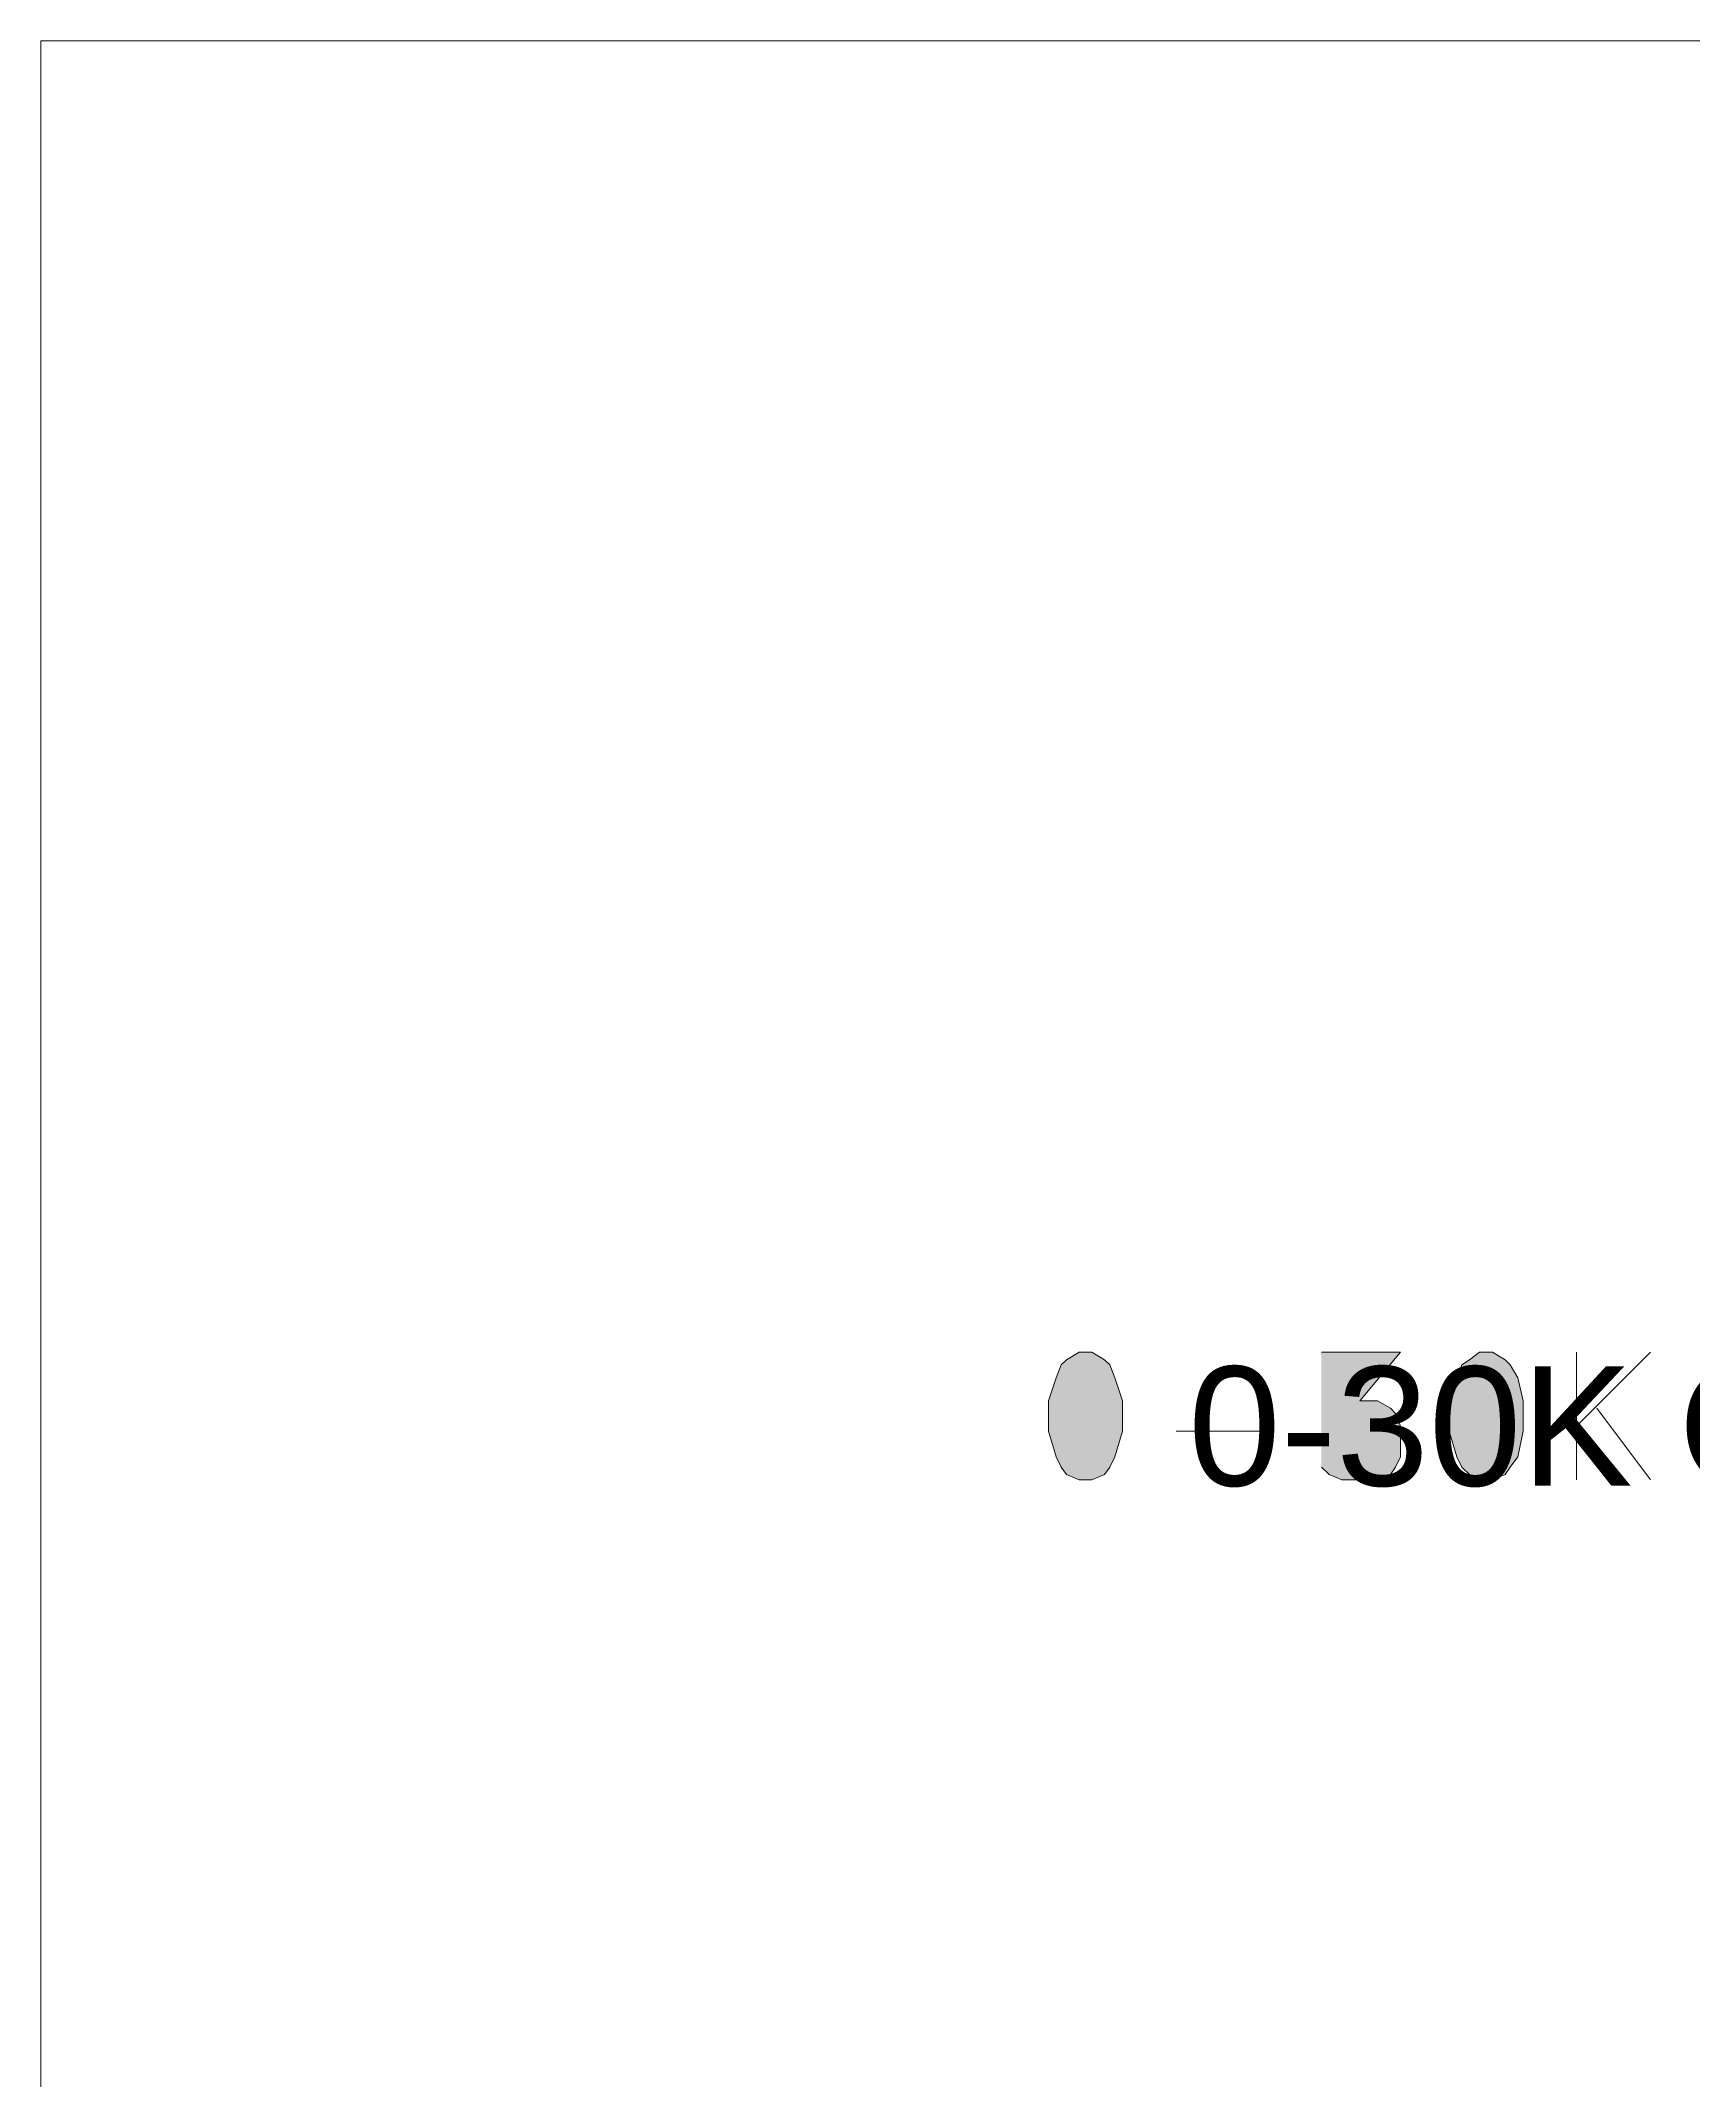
# Model space of a CAD drawing. Extents: x 283 to 656, y 89 to 372.
# Drawn here: x 361.3 to 407.9, y 279 to 336.6 of the extents above; entities that cross this region are included whole.
import ezdxf

# ---------------------------------------------------------------- set-up
doc = ezdxf.new("R2010")
doc.units = 0
doc.header["$MEASUREMENT"] = 0
doc.layers.add('Layer 1', color=7, linetype='Continuous', lineweight=0)

# ---------------------------------------------------------------- blocks, each defined once
blk = doc.blocks.new('Block_22')
at = {"layer": 'Layer 1', "true_color": 0x000000, "transparency": 33554687}
h = blk.add_hatch(color=18, dxfattribs=at)
h.dxf.hatch_style = 2
edge = h.paths.add_edge_path()
edge.add_spline(control_points=[(390.593, 299.548), (390.593, 299.548), (390.953, 299.548), (390.953, 299.548), (390.953, 299.548), (391.313, 299.332), (391.313, 299.332), (391.313, 299.332), (391.457, 299.188), (391.457, 299.188), (391.457, 299.188), (391.601, 298.828), (391.601, 298.828), (391.601, 298.828), (391.817, 298.18), (391.817, 298.18), (391.817, 298.18), (391.817, 297.316), (391.817, 297.316), (391.817, 297.316), (391.601, 296.596), (391.601, 296.596), (391.601, 296.596), (391.457, 296.308), (391.457, 296.308), (391.457, 296.308), (391.313, 296.092), (391.313, 296.092), (391.313, 296.092), (390.953, 295.948), (390.953, 295.948), (390.953, 295.948), (390.593, 295.948), (390.593, 295.948), (390.593, 295.948), (390.233, 296.092), (390.233, 296.092), (390.233, 296.092), (390.089, 296.308), (390.089, 296.308), (390.089, 296.308), (389.945, 296.596), (389.945, 296.596), (389.945, 296.596), (389.729, 297.316), (389.729, 297.316), (389.729, 297.316), (389.729, 298.18), (389.729, 298.18), (389.729, 298.18), (389.945, 298.828), (389.945, 298.828), (389.945, 298.828), (390.089, 299.188), (390.089, 299.188), (390.089, 299.188), (390.233, 299.332), (390.233, 299.332), (390.233, 299.332), (390.593, 299.548), (390.593, 299.548)], knot_values=[0, 0, 0, 0, 1, 1, 1, 2, 2, 2, 3, 3, 3, 4, 4, 4, 5, 5, 5, 6, 6, 6, 7, 7, 7, 8, 8, 8, 9, 9, 9, 10, 10, 10, 11, 11, 11, 12, 12, 12, 13, 13, 13, 14, 14, 14, 15, 15, 15, 16, 16, 16, 17, 17, 17, 18, 18, 18, 19, 19, 19, 20, 20, 20, 20], degree=3, periodic=0)
edge.add_line((390.593, 299.548), (390.593, 299.548))
h = blk.add_hatch(color=18, dxfattribs=at)
h.dxf.hatch_style = 2
edge = h.paths.add_edge_path()
edge.add_spline(control_points=[(397.433, 299.548), (397.433, 299.548), (399.665, 299.548), (399.665, 299.548), (399.665, 299.548), (398.513, 298.18), (398.513, 298.18), (398.513, 298.18), (399.017, 298.18), (399.017, 298.18), (399.017, 298.18), (399.377, 297.964), (399.377, 297.964), (399.377, 297.964), (399.521, 297.82), (399.521, 297.82), (399.521, 297.82), (399.665, 297.46), (399.665, 297.46), (399.665, 297.46), (399.665, 296.596), (399.665, 296.596), (399.665, 296.596), (399.521, 296.308), (399.521, 296.308), (399.521, 296.308), (399.377, 296.092), (399.377, 296.092), (399.377, 296.092), (399.017, 295.948), (399.017, 295.948), (399.017, 295.948), (398.009, 295.948), (398.009, 295.948), (398.009, 295.948), (397.649, 296.092), (397.649, 296.092), (397.649, 296.092), (397.433, 296.308), (397.433, 296.308)], knot_values=[0, 0, 0, 0, 1, 1, 1, 2, 2, 2, 3, 3, 3, 4, 4, 4, 5, 5, 5, 6, 6, 6, 7, 7, 7, 8, 8, 8, 9, 9, 9, 10, 10, 10, 11, 11, 11, 12, 12, 12, 13, 13, 13, 13], degree=3, periodic=0)
edge.add_line((397.433, 296.308), (397.433, 299.548))
h = blk.add_hatch(color=18, dxfattribs=at)
h.dxf.hatch_style = 2
edge = h.paths.add_edge_path()
edge.add_spline(control_points=[(401.897, 299.548), (401.897, 299.548), (402.257, 299.548), (402.257, 299.548), (402.257, 299.548), (402.617, 299.332), (402.617, 299.332), (402.617, 299.332), (402.761, 299.188), (402.761, 299.188), (402.761, 299.188), (402.977, 298.828), (402.977, 298.828), (402.977, 298.828), (403.121, 298.18), (403.121, 298.18), (403.121, 298.18), (403.121, 297.316), (403.121, 297.316), (403.121, 297.316), (402.977, 296.596), (402.977, 296.596), (402.977, 296.596), (402.761, 296.308), (402.761, 296.308), (402.761, 296.308), (402.617, 296.092), (402.617, 296.092), (402.617, 296.092), (402.257, 295.948), (402.257, 295.948), (402.257, 295.948), (401.897, 295.948), (401.897, 295.948), (401.897, 295.948), (401.609, 296.092), (401.609, 296.092), (401.609, 296.092), (401.393, 296.308), (401.393, 296.308), (401.393, 296.308), (401.249, 296.596), (401.249, 296.596), (401.249, 296.596), (401.033, 297.316), (401.033, 297.316), (401.033, 297.316), (401.033, 298.18), (401.033, 298.18), (401.033, 298.18), (401.249, 298.828), (401.249, 298.828), (401.249, 298.828), (401.393, 299.188), (401.393, 299.188), (401.393, 299.188), (401.609, 299.332), (401.609, 299.332), (401.609, 299.332), (401.897, 299.548), (401.897, 299.548)], knot_values=[0, 0, 0, 0, 1, 1, 1, 2, 2, 2, 3, 3, 3, 4, 4, 4, 5, 5, 5, 6, 6, 6, 7, 7, 7, 8, 8, 8, 9, 9, 9, 10, 10, 10, 11, 11, 11, 12, 12, 12, 13, 13, 13, 14, 14, 14, 15, 15, 15, 16, 16, 16, 17, 17, 17, 18, 18, 18, 19, 19, 19, 20, 20, 20, 20], degree=3, periodic=0)
edge.add_line((401.897, 299.548), (401.897, 299.548))
h = blk.add_hatch(color=18, dxfattribs=at)
h.dxf.hatch_style = 2
edge = h.paths.add_edge_path()
edge.add_spline(control_points=[(404.633, 295.948), (404.633, 295.948), (404.633, 299.548), (404.633, 299.548)], knot_values=[0, 0, 0, 0, 1, 1, 1, 1], degree=3, periodic=0)
edge.add_line((404.633, 299.548), (404.633, 295.948))
h = blk.add_hatch(color=18, dxfattribs=at)
h.dxf.hatch_style = 2
edge = h.paths.add_edge_path()
edge.add_spline(control_points=[(406.721, 299.548), (406.721, 299.548), (404.633, 297.46), (404.633, 297.46)], knot_values=[0, 0, 0, 0, 1, 1, 1, 1], degree=3, periodic=0)
edge.add_line((404.633, 297.46), (406.721, 299.548))
h = blk.add_hatch(color=18, dxfattribs=at)
h.dxf.hatch_style = 2
edge = h.paths.add_edge_path()
edge.add_spline(control_points=[(406.721, 295.948), (406.721, 295.948), (405.209, 297.964), (405.209, 297.964)], knot_values=[0, 0, 0, 0, 1, 1, 1, 1], degree=3, periodic=0)
edge.add_line((405.209, 297.964), (406.721, 295.948))
h = blk.add_hatch(color=18, dxfattribs=at)
h.dxf.hatch_style = 2
edge = h.paths.add_edge_path()
edge.add_spline(control_points=[(393.329, 297.316), (393.329, 297.316), (396.065, 297.316), (396.065, 297.316)], knot_values=[0, 0, 0, 0, 1, 1, 1, 1], degree=3, periodic=0)
edge.add_line((396.065, 297.316), (393.329, 297.316))
at = {"layer": 'Layer 1', "color": 18, "lineweight": 15, "true_color": 0x000000}
for points, knots in [([(390.593, 299.548), (390.593, 299.548), (390.953, 299.548), (390.953, 299.548), (390.953, 299.548), (391.313, 299.332), (391.313, 299.332), (391.313, 299.332), (391.457, 299.188), (391.457, 299.188), (391.457, 299.188), (391.601, 298.828), (391.601, 298.828), (391.601, 298.828), (391.817, 298.18), (391.817, 298.18), (391.817, 298.18), (391.817, 297.316), (391.817, 297.316), (391.817, 297.316), (391.601, 296.596), (391.601, 296.596), (391.601, 296.596), (391.457, 296.308), (391.457, 296.308), (391.457, 296.308), (391.313, 296.092), (391.313, 296.092), (391.313, 296.092), (390.953, 295.948), (390.953, 295.948), (390.953, 295.948), (390.593, 295.948), (390.593, 295.948), (390.593, 295.948), (390.233, 296.092), (390.233, 296.092), (390.233, 296.092), (390.089, 296.308), (390.089, 296.308), (390.089, 296.308), (389.945, 296.596), (389.945, 296.596), (389.945, 296.596), (389.729, 297.316), (389.729, 297.316), (389.729, 297.316), (389.729, 298.18), (389.729, 298.18), (389.729, 298.18), (389.945, 298.828), (389.945, 298.828), (389.945, 298.828), (390.089, 299.188), (390.089, 299.188), (390.089, 299.188), (390.233, 299.332), (390.233, 299.332), (390.233, 299.332), (390.593, 299.548), (390.593, 299.548)], [0, 0, 0, 0, 1, 1, 1, 2, 2, 2, 3, 3, 3, 4, 4, 4, 5, 5, 5, 6, 6, 6, 7, 7, 7, 8, 8, 8, 9, 9, 9, 10, 10, 10, 11, 11, 11, 12, 12, 12, 13, 13, 13, 14, 14, 14, 15, 15, 15, 16, 16, 16, 17, 17, 17, 18, 18, 18, 19, 19, 19, 20, 20, 20, 20]), ([(397.433, 299.548), (397.433, 299.548), (399.665, 299.548), (399.665, 299.548), (399.665, 299.548), (398.513, 298.18), (398.513, 298.18), (398.513, 298.18), (399.017, 298.18), (399.017, 298.18), (399.017, 298.18), (399.377, 297.964), (399.377, 297.964), (399.377, 297.964), (399.521, 297.82), (399.521, 297.82), (399.521, 297.82), (399.665, 297.46), (399.665, 297.46), (399.665, 297.46), (399.665, 296.596), (399.665, 296.596), (399.665, 296.596), (399.521, 296.308), (399.521, 296.308), (399.521, 296.308), (399.377, 296.092), (399.377, 296.092), (399.377, 296.092), (399.017, 295.948), (399.017, 295.948), (399.017, 295.948), (398.009, 295.948), (398.009, 295.948), (398.009, 295.948), (397.649, 296.092), (397.649, 296.092), (397.649, 296.092), (397.433, 296.308), (397.433, 296.308)], [0, 0, 0, 0, 1, 1, 1, 2, 2, 2, 3, 3, 3, 4, 4, 4, 5, 5, 5, 6, 6, 6, 7, 7, 7, 8, 8, 8, 9, 9, 9, 10, 10, 10, 11, 11, 11, 12, 12, 12, 13, 13, 13, 13]), ([(401.897, 299.548), (401.897, 299.548), (402.257, 299.548), (402.257, 299.548), (402.257, 299.548), (402.617, 299.332), (402.617, 299.332), (402.617, 299.332), (402.761, 299.188), (402.761, 299.188), (402.761, 299.188), (402.977, 298.828), (402.977, 298.828), (402.977, 298.828), (403.121, 298.18), (403.121, 298.18), (403.121, 298.18), (403.121, 297.316), (403.121, 297.316), (403.121, 297.316), (402.977, 296.596), (402.977, 296.596), (402.977, 296.596), (402.761, 296.308), (402.761, 296.308), (402.761, 296.308), (402.617, 296.092), (402.617, 296.092), (402.617, 296.092), (402.257, 295.948), (402.257, 295.948), (402.257, 295.948), (401.897, 295.948), (401.897, 295.948), (401.897, 295.948), (401.609, 296.092), (401.609, 296.092), (401.609, 296.092), (401.393, 296.308), (401.393, 296.308), (401.393, 296.308), (401.249, 296.596), (401.249, 296.596), (401.249, 296.596), (401.033, 297.316), (401.033, 297.316), (401.033, 297.316), (401.033, 298.18), (401.033, 298.18), (401.033, 298.18), (401.249, 298.828), (401.249, 298.828), (401.249, 298.828), (401.393, 299.188), (401.393, 299.188), (401.393, 299.188), (401.609, 299.332), (401.609, 299.332), (401.609, 299.332), (401.897, 299.548), (401.897, 299.548)], [0, 0, 0, 0, 1, 1, 1, 2, 2, 2, 3, 3, 3, 4, 4, 4, 5, 5, 5, 6, 6, 6, 7, 7, 7, 8, 8, 8, 9, 9, 9, 10, 10, 10, 11, 11, 11, 12, 12, 12, 13, 13, 13, 14, 14, 14, 15, 15, 15, 16, 16, 16, 17, 17, 17, 18, 18, 18, 19, 19, 19, 20, 20, 20, 20])]:
    blk.add_open_spline(points, degree=3, knots=knots, dxfattribs=at)
for points in [[(404.633, 295.948), (404.633, 295.948), (404.633, 299.548), (404.633, 299.548)], [(406.721, 299.548), (406.721, 299.548), (404.633, 297.46), (404.633, 297.46)], [(406.721, 295.948), (406.721, 295.948), (405.209, 297.964), (405.209, 297.964)], [(393.329, 297.316), (393.329, 297.316), (396.065, 297.316), (396.065, 297.316)]]:
    blk.add_open_spline(points, degree=3, dxfattribs=at)
at = {"layer": 'Layer 1', "char_height": 0.2, "attachment_point": 7}
for insert in [(393.67, 295.733), (393.672, 295.731)]:
    blk.add_mtext('\\C18;\\c0;\\FArial|b0|i0|c1;\\H3.364416;\\W1.000000;0-30K Ohms', dxfattribs=dict(at, insert=insert))
blk = doc.blocks.new('Block_21')
at = {"layer": 'Layer 1'}
blk.add_blockref('Block_22', (0, 0), dxfattribs=at)

msp = doc.modelspace()

# ---------------------------------------------------------------- hatches: boundary and pattern name
at = {"layer": 'Layer 1', "true_color": 0x000000, "transparency": 33554687}
h = msp.add_hatch(color=18, dxfattribs=at)
h.dxf.hatch_style = 2
edge = h.paths.add_edge_path()
edge.add_spline(control_points=[(361.289, 250.156), (361.289, 250.156), (361.289, 336.556), (361.289, 336.556)], knot_values=[0, 0, 0, 0, 1, 1, 1, 1], degree=3, periodic=0)
edge.add_line((361.289, 336.556), (361.289, 250.156))
h = msp.add_hatch(color=18, dxfattribs=at)
h.dxf.hatch_style = 2
edge = h.paths.add_edge_path()
edge.add_spline(control_points=[(361.289, 336.556), (361.289, 336.556), (429.689, 336.556), (429.689, 336.556)], knot_values=[0, 0, 0, 0, 1, 1, 1, 1], degree=3, periodic=0)
edge.add_line((429.689, 336.556), (361.289, 336.556))

# ---------------------------------------------------------------- linework, layer by layer
at = {"layer": 'Layer 1', "color": 18, "lineweight": 15, "true_color": 0x000000}
for points in [[(361.289, 250.156), (361.289, 250.156), (361.289, 336.556), (361.289, 336.556)], [(361.289, 336.556), (361.289, 336.556), (429.689, 336.556), (429.689, 336.556)]]:
    msp.add_open_spline(points, degree=3, dxfattribs=at)

# ---------------------------------------------------------------- block references
at = {"layer": 'Layer 1'}
msp.add_blockref('Block_21', (0, 0), dxfattribs=at)

doc.saveas('drawing.dxf')
